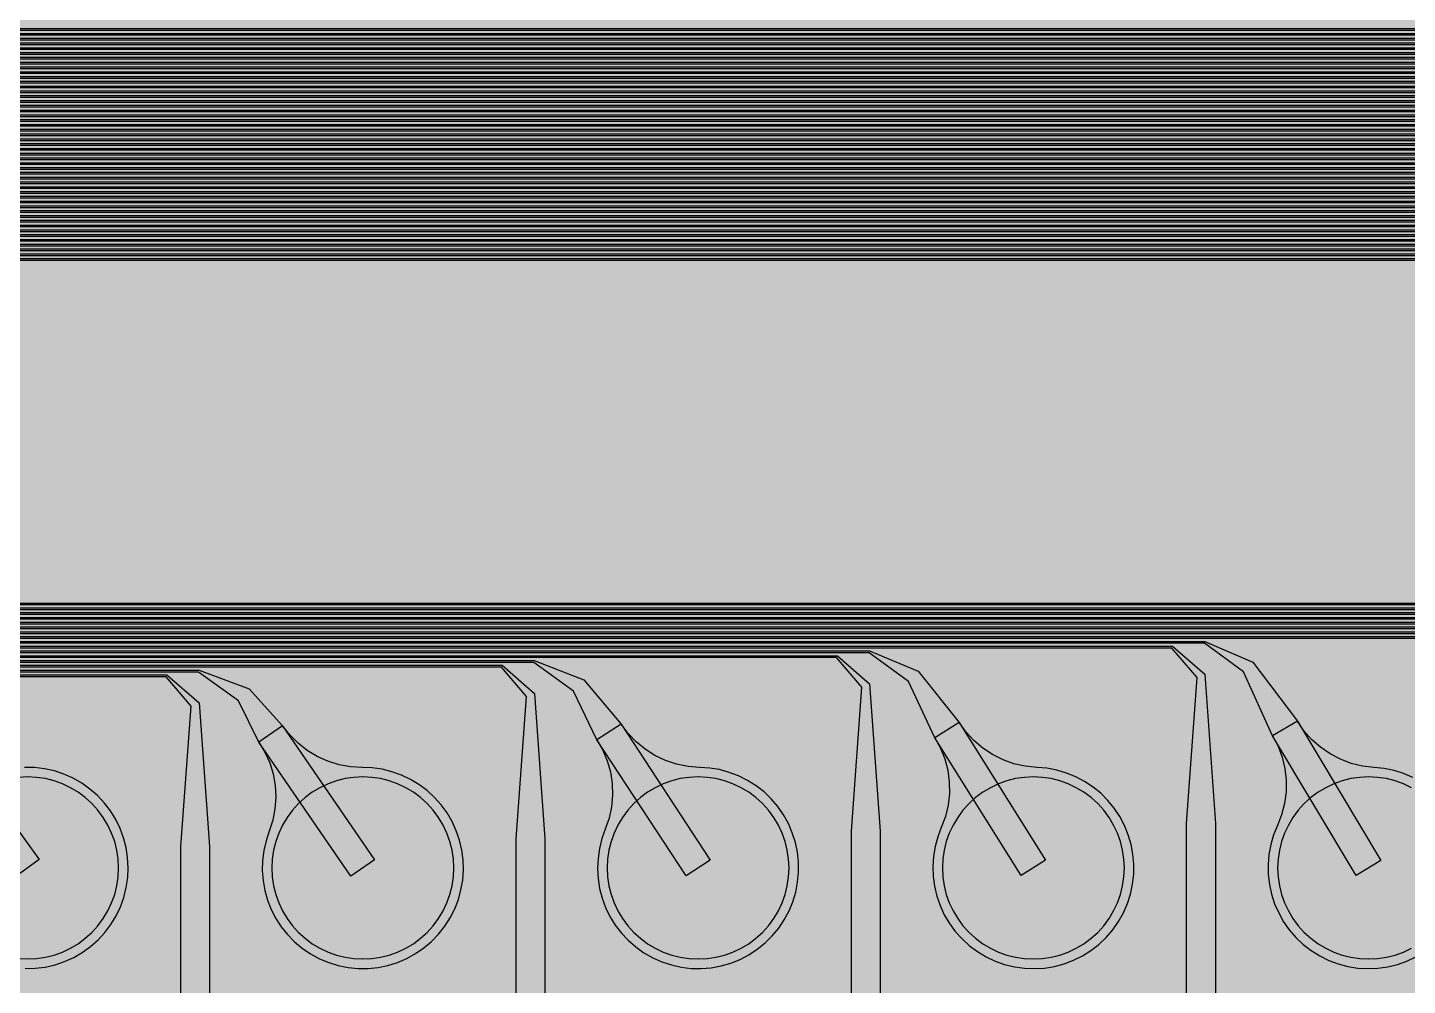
# Model space of a CAD drawing. Header units: metres. Extents: x -7220 to 10980, y -29667 to 1833.
# Drawn here: x -2607 to -1167, y -20165 to -19165 of the extents above; entities that cross this region are included whole.
import ezdxf

# ---------------------------------------------------------------- set-up
doc = ezdxf.new("R2010")
doc.units = ezdxf.units.M
for name, color, linetype in [('Metal1', 4, 'CONTINUOUS'), ('Polyimide', 7, 'CONTINUOUS'), ('Polyimide_Negative', 5, 'CONTINUOUS')]:
    doc.layers.add(name, color=color, linetype=linetype)

msp = doc.modelspace()

# ---------------------------------------------------------------- hatches: boundary and pattern name
at = {"layer": 'Polyimide'}
msp.add_hatch(color=7, dxfattribs=at).paths.add_polyline_path([(4099.4, -13861.6), (4142.6, -14152.8), (4214.2, -14438.4), (4313.4, -14715.5), (4439.2, -14981.7), (4590.6, -15234.2), (4766, -15470.7), (4963.7, -15688.8), (5181.8, -15886.5), (5418.3, -16061.9), (5670.8, -16213.3), (5936.9, -16339.1), (6214.1, -16438.3), (6499.7, -16509.9), (6790.9, -16553.1), (7085, -16567.5), (9980.4, -16567.5), (10058.8, -16571.4), (10136.4, -16582.9), (10212.6, -16601.9), (10286.5, -16628.4), (10357.5, -16662), (10424.8, -16702.3), (10487.9, -16749.1), (10546.1, -16801.8), (10598.8, -16860), (10645.6, -16923), (10685.9, -16990.4), (10719.5, -17061.4), (10745.9, -17135.3), (10765, -17211.4), (10776.5, -17289.1), (10780.4, -17367.5), (10780.4, -21957.3), (10741.6, -22012.9), (10706, -22070.6), (10673.6, -22130.1), (10644.5, -22191.4), (10618.9, -22254.2), (10596.8, -22318.2), (10578.3, -22383.5), (10563.4, -22449.6), (10552.2, -22516.5), (10544.7, -22583.8), (10541, -22651.5), (10541, -22719.3), (10544.7, -22787), (10552.2, -22854.4), (10563.4, -22921.2), (10578.3, -22987.4), (10596.8, -23052.6), (10618.9, -23116.7), (10644.5, -23179.5), (10673.6, -23240.7), (10706, -23300.3), (10741.6, -23357.9), (10780.4, -23413.5), (10780.4, -28667.5), (10776.5, -28745.9), (10765, -28823.6), (10745.9, -28899.7), (10719.5, -28973.6), (10685.9, -29044.6), (10645.6, -29112), (10598.8, -29175), (10546.1, -29233.2), (10487.9, -29285.9), (10424.8, -29332.7), (10357.5, -29373), (10286.5, -29406.6), (10212.6, -29433.1), (10136.4, -29452.1), (10058.8, -29463.6), (9980.4, -29467.5), (-6219.6, -29467.5), (-6298, -29463.6), (-6375.7, -29452.1), (-6451.9, -29433.1), (-6525.8, -29406.6), (-6596.7, -29373), (-6664.1, -29332.7), (-6727.1, -29285.9), (-6785.3, -29233.2), (-6838, -29175), (-6884.8, -29112), (-6925.2, -29044.6), (-6958.7, -28973.6), (-6985.2, -28899.7), (-7004.3, -28823.6), (-7015.8, -28745.9), (-7019.6, -28667.5), (-7019.6, -23426.3), (-6979.4, -23370.1), (-6942.3, -23311.6), (-6908.7, -23251.2), (-6878.5, -23189), (-6851.8, -23125.1), (-6828.8, -23059.9), (-6809.5, -22993.4), (-6794, -22926), (-6782.4, -22857.8), (-6774.6, -22789.1), (-6770.7, -22720), (-6770.7, -22650.8), (-6774.6, -22581.8), (-6782.4, -22513), (-6794, -22444.8), (-6809.5, -22377.4), (-6828.8, -22311), (-6851.8, -22245.7), (-6878.5, -22181.9), (-6908.7, -22119.7), (-6942.3, -22059.2), (-6979.4, -22000.8), (-7019.6, -21944.5), (-7019.6, -17367.5), (-7015.8, -17289.1), (-7004.3, -17211.4), (-6985.2, -17135.3), (-6958.7, -17061.4), (-6925.2, -16990.4), (-6884.8, -16923), (-6838, -16860), (-6785.3, -16801.8), (-6727.1, -16749.1), (-6664.1, -16702.3), (-6596.7, -16662), (-6525.8, -16628.4), (-6451.9, -16601.9), (-6375.7, -16582.9), (-6298, -16571.4), (-6219.6, -16567.5), (-3314, -16567.5), (-3019.9, -16553.1), (-2728.7, -16509.9), (-2443.1, -16438.3), (-2165.9, -16339.1), (-1899.8, -16213.3), (-1647.3, -16061.9), (-1410.8, -15886.5), (-1192.7, -15688.8), (-995, -15470.7), (-819.6, -15234.2), (-668.2, -14981.7), (-542.4, -14715.5), (-443.2, -14438.4), (-371.6, -14152.8), (-328.4, -13861.6), (-314, -13567.5), (-314, -13373.5), (-317.5, -13328.1), (-327.7, -13283.8), (-344.6, -13241.5), (-367.6, -13202.3), (-396.4, -13167), (-430.1, -13136.5), (-468, -13111.4), (-509.3, -13092.3), (-509.3, -13092.3), (-578.2, -13061.3), (-642.2, -13021.2), (-700.3, -12973), (-751.3, -12917.3), (-794.4, -12855.3), (-828.7, -12788.1), (-853.7, -12716.8), (-868.9, -12642.8), (-874, -12567.5), (-868.9, -12492.2), (-853.7, -12418.2), (-828.7, -12346.9), (-794.4, -12279.7), (-751.3, -12217.7), (-700.3, -12162), (-642.2, -12113.8), (-578.2, -12073.7), (-509.3, -12042.7), (-509.3, -12042.7), (-468, -12023.6), (-430.1, -11998.5), (-396.4, -11968), (-367.6, -11932.7), (-344.6, -11893.5), (-327.7, -11851.2), (-317.5, -11806.9), (-314, -11761.5), (-314, -11074.3), (-317.5, -11028.9), (-327.7, -10984.6), (-344.6, -10942.4), (-367.6, -10903.1), (-396.4, -10867.8), (-430.1, -10837.3), (-468, -10812.2), (-509.3, -10793.2), (-509.3, -10793.2), (-578.2, -10762.1), (-642.2, -10722.1), (-700.3, -10673.8), (-751.3, -10618.1), (-794.4, -10556.1), (-828.7, -10488.9), (-853.7, -10417.6), (-868.9, -10343.7), (-874, -10268.3), (-868.9, -10193), (-853.7, -10119), (-828.7, -10047.8), (-794.4, -9980.5), (-751.3, -9918.5), (-700.3, -9862.9), (-642.2, -9814.6), (-578.2, -9774.6), (-509.3, -9743.5), (-509.3, -9743.5), (-468, -9724.5), (-430.1, -9699.4), (-396.4, -9668.8), (-367.6, -9633.5), (-344.6, -9594.3), (-327.7, -9552), (-317.5, -9507.7), (-314, -9462.4), (-314, -8775.1), (-317.5, -8729.8), (-327.7, -8685.5), (-344.6, -8643.2), (-367.6, -8604), (-396.4, -8568.7), (-430.1, -8538.1), (-468, -8513), (-509.3, -8494), (-509.3, -8494), (-578.2, -8462.9), (-642.2, -8422.9), (-700.3, -8374.6), (-751.3, -8319), (-794.4, -8257), (-828.7, -8189.7), (-853.7, -8118.5), (-868.9, -8044.5), (-874, -7969.2), (-868.9, -7893.8), (-853.7, -7819.9), (-828.7, -7748.6), (-794.4, -7681.4), (-751.3, -7619.4), (-700.3, -7563.7), (-642.2, -7515.4), (-578.2, -7475.4), (-509.3, -7444.3), (-509.3, -7444.3), (-468, -7425.3), (-430.1, -7400.2), (-396.4, -7369.7), (-367.6, -7334.4), (-344.6, -7295.1), (-327.7, -7252.9), (-317.5, -7208.6), (-314, -7163.2), (-314, -6476), (-317.5, -6430.6), (-327.7, -6386.3), (-344.6, -6344), (-367.6, -6304.8), (-396.4, -6269.5), (-430.1, -6239), (-468, -6213.9), (-509.3, -6194.8), (-509.3, -6194.8), (-578.2, -6163.8), (-642.2, -6123.7), (-700.3, -6075.5), (-751.3, -6019.8), (-794.4, -5957.8), (-828.7, -5890.6), (-853.7, -5819.3), (-868.9, -5745.3), (-874, -5670), (-868.9, -5594.7), (-853.7, -5520.7), (-828.7, -5449.4), (-794.4, -5382.2), (-751.3, -5320.2), (-700.3, -5264.5), (-642.2, -5216.3), (-578.2, -5176.2), (-509.3, -5145.2), (-509.3, -5145.2), (-468, -5126.1), (-430.1, -5101), (-396.4, -5070.5), (-367.6, -5035.2), (-344.6, -4996), (-327.7, -4953.7), (-317.5, -4909.4), (-314, -4864), (-314, 380), (-314, 1532.5), (-269, 1532.5), (-268.8, 1525.6), (-268.1, 1518.8), (-267, 1512), (-265.4, 1505.3), (-263.4, 1498.7), (-261, 1492.3), (-258.2, 1486.1), (-254.9, 1480), (-251.3, 1474.2), (-247.3, 1468.6), (-242.9, 1463.3), (-238.2, 1458.3), (-233.2, 1453.6), (-227.9, 1449.2), (-222.3, 1445.2), (-216.5, 1441.6), (-210.4, 1438.3), (-204.2, 1435.5), (-197.8, 1433.1), (-191.2, 1431.1), (-184.5, 1429.5), (-177.7, 1428.4), (-170.9, 1427.7), (-164, 1427.5), (-157.1, 1427.7), (-150.3, 1428.4), (-143.5, 1429.5), (-136.8, 1431.1), (-130.2, 1433.1), (-123.8, 1435.5), (-117.6, 1438.3), (-111.5, 1441.6), (-105.7, 1445.2), (-100.1, 1449.2), (-94.8, 1453.6), (-89.8, 1458.3), (-85.1, 1463.3), (-80.7, 1468.6), (-76.7, 1474.2), (-73.1, 1480), (-69.8, 1486.1), (-67, 1492.3), (-64.6, 1498.7), (-62.6, 1505.3), (-61, 1512), (-59.9, 1518.8), (-59.2, 1525.6), (-59, 1532.5), (1786, 1532.5), (3835, 1532.5), (3835.2, 1539), (3835.9, 1545.6), (3836.9, 1552), (3838.4, 1558.4), (3840.3, 1564.6), (3842.6, 1570.8), (3845.3, 1576.7), (3848.4, 1582.5), (3851.9, 1588.1), (3855.7, 1593.4), (3859.8, 1598.4), (3864.3, 1603.2), (3869.1, 1607.7), (3874.1, 1611.8), (3879.4, 1615.6), (3885, 1619.1), (3890.8, 1622.2), (3896.7, 1624.9), (3902.9, 1627.2), (3909.1, 1629.1), (3915.5, 1630.6), (3921.9, 1631.6), (3928.5, 1632.3), (3935, 1632.5), (3941.5, 1632.3), (3948.1, 1631.6), (3954.5, 1630.6), (3960.9, 1629.1), (3967.1, 1627.2), (3973.3, 1624.9), (3979.2, 1622.2), (3985, 1619.1), (3990.6, 1615.6), (3995.9, 1611.8), (4000.9, 1607.7), (4005.7, 1603.2), (4010.2, 1598.4), (4014.3, 1593.4), (4018.1, 1588.1), (4021.6, 1582.5), (4024.7, 1576.7), (4027.4, 1570.8), (4029.7, 1564.6), (4031.6, 1558.4), (4033.1, 1552), (4034.1, 1545.6), (4034.8, 1539), (4035, 1532.5), (4085, 1532.5), (4085, 380), (4085, 330), (4085, -4864), (4088.5, -4909.4), (4098.7, -4953.7), (4115.6, -4996), (4138.6, -5035.2), (4167.4, -5070.5), (4201.1, -5101), (4239, -5126.1), (4280.3, -5145.2), (4280.3, -5145.2), (4349.2, -5176.2), (4413.2, -5216.3), (4471.3, -5264.5), (4522.3, -5320.2), (4565.4, -5382.2), (4599.7, -5449.4), (4624.7, -5520.7), (4639.9, -5594.7), (4645, -5670), (4639.9, -5745.3), (4624.7, -5819.3), (4599.7, -5890.6), (4565.4, -5957.8), (4522.3, -6019.8), (4471.3, -6075.5), (4413.2, -6123.7), (4349.2, -6163.8), (4280.3, -6194.8), (4239, -6213.9), (4201.1, -6239), (4167.4, -6269.5), (4138.6, -6304.8), (4115.6, -6344), (4098.7, -6386.3), (4088.5, -6430.6), (4085, -6476), (4085, -13567.5), (4099.4, -13861.6)])

# ---------------------------------------------------------------- linework, layer by layer
at = {"layer": 'Metal1'}
for points in [[(918.9, -18191.7), (918.9, -19377.9), (888.3, -19408.5), (-6017.5, -19408.5), (-6048.1, -19377.9), (-6048.1, -16796.6)], [(-6046.1, -16797.4), (-6046.1, -19377.1), (-6016.7, -19406.5), (887.5, -19406.5), (916.9, -19377.1), (916.9, -18191.7)], [(913.9, -18191.7), (913.9, -19372.9), (883.3, -19403.5), (-6012.5, -19403.5), (-6043.1, -19372.9), (-6043.1, -16801.6)], [(-6041.1, -16802.4), (-6041.1, -19372.1), (-6011.7, -19401.5), (882.5, -19401.5), (911.9, -19372.1), (911.9, -18191.7)], [(908.9, -18191.7), (908.9, -19367.9), (878.3, -19398.5), (-6007.5, -19398.5), (-6038.1, -19367.9), (-6038.1, -16806.6)], [(-6036.1, -16807.4), (-6036.1, -19367.1), (-6006.7, -19396.5), (877.5, -19396.5), (906.9, -19367.1), (906.9, -18191.7)], [(903.9, -18191.7), (903.9, -19362.9), (873.3, -19393.5), (-6002.5, -19393.5), (-6033.1, -19362.9), (-6033.1, -16811.6)], [(-6031.1, -16812.4), (-6031.1, -19362.1), (-6001.7, -19391.5), (872.5, -19391.5), (901.9, -19362.1), (901.9, -18191.7)], [(898.9, -18191.7), (898.9, -19357.9), (868.3, -19388.5), (-5997.5, -19388.5), (-6028.1, -19357.9), (-6028.1, -16816.6)], [(-6026.1, -16817.4), (-6026.1, -19357.1), (-5996.7, -19386.5), (867.5, -19386.5), (896.9, -19357.1), (896.9, -18191.7)], [(893.9, -18191.7), (893.9, -19352.9), (863.3, -19383.5), (-5992.5, -19383.5), (-6023.1, -19352.9), (-6023.1, -16821.6)], [(-6021.1, -16822.4), (-6021.1, -19352.1), (-5991.7, -19381.5), (862.5, -19381.5), (891.9, -19352.1), (891.9, -18191.7)], [(888.9, -18191.7), (888.9, -19347.9), (858.3, -19378.5), (-5987.5, -19378.5), (-6018.1, -19347.9), (-6018.1, -16826.6)], [(-6016.1, -16827.4), (-6016.1, -19347.1), (-5986.7, -19376.5), (857.5, -19376.5), (886.9, -19347.1), (886.9, -18191.7)], [(883.9, -18191.7), (883.9, -19342.9), (853.3, -19373.5), (-5982.5, -19373.5), (-6013.1, -19342.9), (-6013.1, -16831.6)], [(-6011.1, -16832.4), (-6011.1, -19342.1), (-5981.7, -19371.5), (852.5, -19371.5), (881.9, -19342.1), (881.9, -18191.7)], [(878.9, -18191.7), (878.9, -19337.9), (848.3, -19368.5), (-5977.5, -19368.5), (-6008.1, -19337.9), (-6008.1, -16836.6)], [(-6006.1, -16837.4), (-6006.1, -19337.1), (-5976.7, -19366.5), (847.5, -19366.5), (876.9, -19337.1), (876.9, -18191.7)], [(873.9, -18191.7), (873.9, -19332.9), (843.3, -19363.5), (-5972.5, -19363.5), (-6003.1, -19332.9), (-6003.1, -16841.6)], [(-6001.1, -16842.4), (-6001.1, -19332.1), (-5971.7, -19361.5), (842.5, -19361.5), (871.9, -19332.1), (871.9, -18191.7)], [(868.9, -18191.7), (868.9, -19327.9), (838.3, -19358.5), (-5967.5, -19358.5), (-5998.1, -19327.9), (-5998.1, -16846.6)], [(-5996.1, -16847.4), (-5996.1, -19327.1), (-5966.7, -19356.5), (837.5, -19356.5), (866.9, -19327.1), (866.9, -18191.7)], [(863.9, -18191.7), (863.9, -19322.9), (833.3, -19353.5), (-5962.5, -19353.5), (-5993.1, -19322.9), (-5993.1, -16851.6)], [(-5991.1, -16852.4), (-5991.1, -19322.1), (-5961.7, -19351.5), (832.5, -19351.5), (861.9, -19322.1), (861.9, -18191.7)], [(858.9, -18191.7), (858.9, -19317.9), (828.3, -19348.5), (-5957.5, -19348.5), (-5988.1, -19317.9), (-5988.1, -16856.6)], [(-5986.1, -16857.4), (-5986.1, -19317.1), (-5956.7, -19346.5), (827.5, -19346.5), (856.9, -19317.1), (856.9, -18191.7)], [(853.9, -18191.7), (853.9, -19312.9), (823.3, -19343.5), (-5952.5, -19343.5), (-5983.1, -19312.9), (-5983.1, -16861.6)], [(-5981.1, -16862.4), (-5981.1, -19312.1), (-5951.7, -19341.5), (822.5, -19341.5), (851.9, -19312.1), (851.9, -18191.7)], [(848.9, -18191.7), (848.9, -19307.9), (818.3, -19338.5), (-5947.5, -19338.5), (-5978.1, -19307.9), (-5978.1, -16866.6)], [(-5976.1, -16867.4), (-5976.1, -19307.1), (-5946.7, -19336.5), (817.5, -19336.5), (846.9, -19307.1), (846.9, -18191.7)], [(843.9, -18191.7), (843.9, -19302.9), (813.3, -19333.5), (-5942.5, -19333.5), (-5973.1, -19302.9), (-5973.1, -16871.6)], [(-5971.1, -16872.4), (-5971.1, -19302.1), (-5941.7, -19331.5), (812.5, -19331.5), (841.9, -19302.1), (841.9, -18191.7)], [(838.9, -18191.7), (838.9, -19297.9), (808.3, -19328.5), (-5937.5, -19328.5), (-5968.1, -19297.9), (-5968.1, -16876.6)], [(-5966.1, -16877.4), (-5966.1, -19297.1), (-5936.7, -19326.5), (807.5, -19326.5), (836.9, -19297.1), (836.9, -18191.7)], [(833.9, -18191.7), (833.9, -19292.9), (803.3, -19323.5), (-5932.5, -19323.5), (-5963.1, -19292.9), (-5963.1, -16881.6)], [(-5961.1, -16882.4), (-5961.1, -19292.1), (-5931.7, -19321.5), (802.5, -19321.5), (831.9, -19292.1), (831.9, -18191.7)], [(828.9, -18191.7), (828.9, -19287.9), (798.3, -19318.5), (-5927.5, -19318.5), (-5958.1, -19287.9), (-5958.1, -16886.6)], [(-5956.1, -16887.4), (-5956.1, -19287.1), (-5926.7, -19316.5), (797.5, -19316.5), (826.9, -19287.1), (826.9, -18191.7)], [(823.9, -18191.7), (823.9, -19282.9), (793.3, -19313.5), (-5922.5, -19313.5), (-5953.1, -19282.9), (-5953.1, -16891.6)], [(-5951.1, -16892.4), (-5951.1, -19282.1), (-5921.7, -19311.5), (792.5, -19311.5), (821.9, -19282.1), (821.9, -18191.7)], [(818.9, -18191.7), (818.9, -19277.9), (788.3, -19308.5), (-5917.5, -19308.5), (-5948.1, -19277.9), (-5948.1, -16896.6)], [(-5946.1, -16897.4), (-5946.1, -19277.1), (-5916.7, -19306.5), (787.5, -19306.5), (816.9, -19277.1), (816.9, -18191.7)], [(813.9, -18191.7), (813.9, -19272.9), (783.3, -19303.5), (-5912.5, -19303.5), (-5943.1, -19272.9), (-5943.1, -16901.6)], [(-5941.1, -16902.4), (-5941.1, -19272.1), (-5911.7, -19301.5), (782.5, -19301.5), (811.9, -19272.1), (811.9, -18191.7)], [(808.9, -18191.7), (808.9, -19267.9), (778.3, -19298.5), (-5907.5, -19298.5), (-5938.1, -19267.9), (-5938.1, -16906.6)], [(-5936.1, -16907.4), (-5936.1, -19267.1), (-5906.7, -19296.5), (777.5, -19296.5), (806.9, -19267.1), (806.9, -18191.7)], [(803.9, -18191.7), (803.9, -19262.9), (773.3, -19293.5), (-5902.5, -19293.5), (-5933.1, -19262.9), (-5933.1, -16911.6)], [(-5931.1, -16912.4), (-5931.1, -19262.1), (-5901.7, -19291.5), (772.5, -19291.5), (801.9, -19262.1), (801.9, -18191.7)], [(798.9, -18191.7), (798.9, -19257.9), (768.3, -19288.5), (-5897.5, -19288.5), (-5928.1, -19257.9), (-5928.1, -16916.6)], [(-5926.1, -16917.4), (-5926.1, -19257.1), (-5896.7, -19286.5), (767.5, -19286.5), (796.9, -19257.1), (796.9, -18191.7)], [(793.9, -18191.7), (793.9, -19252.9), (763.3, -19283.5), (-5892.5, -19283.5), (-5923.1, -19252.9), (-5923.1, -16921.6)], [(-5921.1, -16922.4), (-5921.1, -19252.1), (-5891.7, -19281.5), (762.5, -19281.5), (791.9, -19252.1), (791.9, -18191.7)], [(788.9, -18191.7), (788.9, -19247.9), (758.3, -19278.5), (-5887.5, -19278.5), (-5918.1, -19247.9), (-5918.1, -16926.6)], [(-5916.1, -16927.4), (-5916.1, -19247.1), (-5886.7, -19276.5), (757.5, -19276.5), (786.9, -19247.1), (786.9, -18191.7)], [(783.9, -18191.7), (783.9, -19242.9), (753.3, -19273.5), (-5882.5, -19273.5), (-5913.1, -19242.9), (-5913.1, -16931.6)], [(-5911.1, -16932.4), (-5911.1, -19242.1), (-5881.7, -19271.5), (752.5, -19271.5), (781.9, -19242.1), (781.9, -18191.7)], [(778.9, -18191.7), (778.9, -19237.9), (748.3, -19268.5), (-5877.5, -19268.5), (-5908.1, -19237.9), (-5908.1, -16936.6)], [(-5906.1, -16937.4), (-5906.1, -19237.1), (-5876.7, -19266.5), (747.5, -19266.5), (776.9, -19237.1), (776.9, -18191.7)], [(773.9, -18191.7), (773.9, -19232.9), (743.3, -19263.5), (-5872.5, -19263.5), (-5903.1, -19232.9), (-5903.1, -16941.6)], [(-5901.1, -16942.4), (-5901.1, -19232.1), (-5871.7, -19261.5), (742.5, -19261.5), (771.9, -19232.1), (771.9, -18191.7)], [(768.9, -18191.7), (768.9, -19227.9), (738.3, -19258.5), (-5867.5, -19258.5), (-5898.1, -19227.9), (-5898.1, -16946.6)], [(-5896.1, -16947.4), (-5896.1, -19227.1), (-5866.7, -19256.5), (737.5, -19256.5), (766.9, -19227.1), (766.9, -18191.7)], [(763.9, -18191.7), (763.9, -19222.9), (733.3, -19253.5), (-5862.5, -19253.5), (-5893.1, -19222.9), (-5893.1, -16951.6)], [(-5891.1, -16952.4), (-5891.1, -19222.1), (-5861.7, -19251.5), (732.5, -19251.5), (761.9, -19222.1), (761.9, -18191.7)], [(758.9, -18191.7), (758.9, -19217.9), (728.3, -19248.5), (-5857.5, -19248.5), (-5888.1, -19217.9), (-5888.1, -17921.6)], [(-5886.1, -17922.4), (-5886.1, -19217.1), (-5856.7, -19246.5), (727.5, -19246.5), (756.9, -19217.1), (756.9, -18191.7)], [(753.9, -18191.7), (753.9, -19212.9), (723.3, -19243.5), (-5852.5, -19243.5), (-5883.1, -19212.9), (-5883.1, -17926.6)], [(-5881.1, -17927.4), (-5881.1, -19212.1), (-5851.7, -19241.5), (722.5, -19241.5), (751.9, -19212.1), (751.9, -18191.7)], [(748.9, -18191.7), (748.9, -19207.9), (718.3, -19238.5), (-5847.5, -19238.5), (-5878.1, -19207.9), (-5878.1, -17931.6)], [(-5876.1, -17932.4), (-5876.1, -19207.1), (-5846.7, -19236.5), (717.5, -19236.5), (746.9, -19207.1), (746.9, -18191.7)], [(743.9, -18191.7), (743.9, -19202.9), (713.3, -19233.5), (-5842.5, -19233.5), (-5873.1, -19202.9), (-5873.1, -17936.6)], [(-5871.1, -17937.4), (-5871.1, -19202.1), (-5841.7, -19231.5), (712.5, -19231.5), (741.9, -19202.1), (741.9, -18191.7)], [(738.9, -18191.7), (738.9, -19197.9), (708.3, -19228.5), (-5837.5, -19228.5), (-5868.1, -19197.9), (-5868.1, -17941.6)], [(-5866.1, -17942.4), (-5866.1, -19197.1), (-5836.7, -19226.5), (707.5, -19226.5), (736.9, -19197.1), (736.9, -18191.7)], [(733.9, -18191.7), (733.9, -19192.9), (703.3, -19223.5), (-5832.5, -19223.5), (-5863.1, -19192.9), (-5863.1, -17946.6)], [(-5861.1, -17947.4), (-5861.1, -19192.1), (-5831.7, -19221.5), (702.5, -19221.5), (731.9, -19192.1), (731.9, -18191.7)], [(728.9, -18191.7), (728.9, -19187.9), (698.3, -19218.5), (-5827.5, -19218.5), (-5858.1, -19187.9), (-5858.1, -17951.6)], [(-5856.1, -17952.4), (-5856.1, -19187.1), (-5826.7, -19216.5), (697.5, -19216.5), (726.9, -19187.1), (726.9, -18191.7)], [(723.9, -18191.7), (723.9, -19182.9), (693.3, -19213.5), (-5822.5, -19213.5), (-5853.1, -19182.9), (-5853.1, -17956.6)], [(-5851.1, -17957.4), (-5851.1, -19182.1), (-5821.7, -19211.5), (692.5, -19211.5), (721.9, -19182.1), (721.9, -18191.7)], [(718.9, -18191.7), (718.9, -19177.9), (688.3, -19208.5), (-5817.5, -19208.5), (-5848.1, -19177.9), (-5848.1, -17961.6)], [(-5846.1, -17962.4), (-5846.1, -19177.1), (-5816.7, -19206.5), (687.5, -19206.5), (716.9, -19177.1), (716.9, -18191.7)], [(713.9, -18191.7), (713.9, -19172.9), (683.3, -19203.5), (-5812.5, -19203.5), (-5843.1, -19172.9), (-5843.1, -17966.6)], [(-5841.1, -17967.4), (-5841.1, -19172.1), (-5811.7, -19201.5), (682.5, -19201.5), (711.9, -19172.1), (711.9, -18191.7)], [(708.9, -18191.7), (708.9, -19167.9), (678.3, -19198.5), (-5807.5, -19198.5), (-5838.1, -19167.9), (-5838.1, -17971.6)], [(-5836.1, -17972.4), (-5836.1, -19167.1), (-5806.7, -19196.5), (677.5, -19196.5), (706.9, -19167.1), (706.9, -18191.7)], [(1238.9, -18191.7), (1238.9, -22377.9), (1208.3, -22408.5), (-6017.5, -22408.5), (-6048.1, -22377.9), (-6048.1, -19796.6), (-6017.5, -19766), (21.9, -19766), (69.5, -19789.8), (128.8, -19884.6), (206.2, -20035.7), (179.5, -20049.3), (102.1, -19898.3), (61.2, -19797.5), (21.4, -19768), (-6016.7, -19768), (-6046.1, -19797.4), (-6046.1, -22377.1), (-6016.7, -22406.5), (1207.5, -22406.5), (1236.9, -22377.1), (1236.9, -18191.7)], [(1233.9, -18191.7), (1233.9, -22372.9), (1203.3, -22403.5), (-6012.5, -22403.5), (-6043.1, -22372.9), (-6043.1, -19801.6), (-6012.5, -19771), (-11.7, -19771), (21.8, -19800.4), (32.9, -19964.2), (32.9, -20782.5), (2.9, -20782.5), (2.9, -19964.2), (14, -19803.6), (-12.5, -19773), (-6011.7, -19773), (-6041.1, -19802.4), (-6041.1, -22372.1), (-6011.7, -22401.5), (1202.5, -22401.5), (1231.9, -22372.1), (1231.9, -18191.7)], [(1228.9, -18191.7), (1228.9, -22367.9), (1198.3, -22398.5), (-6007.5, -22398.5), (-6038.1, -22367.9), (-6038.1, -19806.6), (-6007.5, -19776), (-328.1, -19776), (-279.9, -19799.4), (-223.6, -19885.6), (-143.9, -20035.5), (-170.4, -20049.5), (-250.1, -19899.7), (-288.6, -19807.6), (-328.6, -19778), (-6006.7, -19778), (-6036.1, -19807.4), (-6036.1, -22367.1), (-6006.7, -22396.5), (1197.5, -22396.5), (1226.9, -22367.1), (1226.9, -18191.7)], [(1223.9, -18191.7), (1223.9, -22362.9), (1193.3, -22393.5), (-6002.5, -22393.5), (-6033.1, -22362.9), (-6033.1, -19811.6), (-6002.5, -19781), (-361.7, -19781), (-328.2, -19810.4), (-317.1, -19972.2), (-317.1, -20782.5), (-347.1, -20782.5), (-347.1, -19972.2), (-336.1, -19813.6), (-362.5, -19783), (-6001.7, -19783), (-6031.1, -19812.4), (-6031.1, -22362.1), (-6001.7, -22391.5), (1192.5, -22391.5), (1221.9, -22362.1), (1221.9, -18191.7)], [(1218.9, -18191.7), (1218.9, -22357.9), (1188.3, -22388.5), (-5997.5, -22388.5), (-6028.1, -22357.9), (-6028.1, -19816.6), (-5997.5, -19786), (-678.1, -19786), (-629.3, -19808.9), (-576.1, -19886.7), (-494, -20035.2), (-520.3, -20049.8), (-602.3, -19901.2), (-638.3, -19817.6), (-678.6, -19788), (-5996.7, -19788), (-6026.1, -19817.4), (-6026.1, -22357.1), (-5996.7, -22386.5), (1187.5, -22386.5), (1216.9, -22357.1), (1216.9, -18191.7)], [(1213.9, -18191.7), (1213.9, -22352.9), (1183.3, -22383.5), (-5992.5, -22383.5), (-6023.1, -22352.9), (-6023.1, -19821.6), (-5992.5, -19791), (-711.7, -19791), (-678.2, -19820.4), (-667.1, -19980.2), (-667.1, -20782.5), (-697.1, -20782.5), (-697.1, -19980.2), (-686.1, -19823.6), (-712.5, -19793), (-5991.7, -19793), (-6021.1, -19822.4), (-6021.1, -22352.1), (-5991.7, -22381.5), (1182.5, -22381.5), (1211.9, -22352.1), (1211.9, -18191.7)], [(1208.9, -18191.7), (1208.9, -22347.9), (1178.3, -22378.5), (-5987.5, -22378.5), (-6018.1, -22347.9), (-6018.1, -19826.6), (-5987.5, -19796), (-1028.1, -19796), (-978.7, -19818.3), (-928.7, -19887.9), (-844.1, -20035), (-870.1, -20050), (-954.7, -19902.9), (-988, -19827.7), (-1028.6, -19798), (-5986.7, -19798), (-6016.1, -19827.4), (-6016.1, -22347.1), (-5986.7, -22376.5), (1177.5, -22376.5), (1206.9, -22347.1), (1206.9, -18191.7)], [(1203.9, -18191.7), (1203.9, -22342.9), (1173.3, -22373.5), (-5982.5, -22373.5), (-6013.1, -22342.9), (-6013.1, -19831.6), (-5982.5, -19801), (-1061.7, -19801), (-1028.1, -19830.3), (-1017.1, -19988.2), (-1017.1, -20782.5), (-1047.1, -20782.5), (-1047.1, -19988.2), (-1036.1, -19833.7), (-1062.5, -19803), (-5981.7, -19803), (-6011.1, -19832.4), (-6011.1, -22342.1), (-5981.7, -22371.5), (1172.5, -22371.5), (1201.9, -22342.1), (1201.9, -18191.7)], [(1198.9, -18191.7), (1198.9, -22337.9), (1168.3, -22368.5), (-5977.5, -22368.5), (-6008.1, -22337.9), (-6008.1, -19836.6), (-5977.5, -19806), (-1378.1, -19806), (-1328, -19827.7), (-1281.5, -19889.2), (-1194.3, -20034.8), (-1220, -20050.2), (-1307.3, -19904.7), (-1337.8, -19837.7), (-1378.6, -19808), (-5976.7, -19808), (-6006.1, -19837.4), (-6006.1, -22337.1), (-5976.7, -22366.5), (1167.5, -22366.5), (1196.9, -22337.1), (1196.9, -18191.7)], [(1193.9, -18191.7), (1193.9, -22332.9), (1163.3, -22363.5), (-5972.5, -22363.5), (-6003.1, -22332.9), (-6003.1, -19841.6), (-5972.5, -19811), (-1411.7, -19811), (-1378.1, -19840.3), (-1367.1, -19996.2), (-1367.1, -20782.5), (-1397.1, -20782.5), (-1397.1, -19996.2), (-1386.1, -19843.7), (-1412.5, -19813), (-5971.7, -19813), (-6001.1, -19842.4), (-6001.1, -22332.1), (-5971.7, -22361.5), (1162.5, -22361.5), (1191.9, -22332.1), (1191.9, -18191.7)], [(1188.9, -18191.7), (1188.9, -22327.9), (1158.3, -22358.5), (-5967.5, -22358.5), (-5998.1, -22327.9), (-5998.1, -19846.6), (-5967.5, -19816), (-1728.1, -19816), (-1677.3, -19837), (-1634.5, -19890.7), (-1544.4, -20034.5), (-1569.8, -20050.5), (-1659.9, -19906.6), (-1687.5, -19847.8), (-1728.6, -19818), (-5966.7, -19818), (-5996.1, -19847.4), (-5996.1, -22327.1), (-5966.7, -22356.5), (1157.5, -22356.5), (1186.9, -22327.1), (1186.9, -18191.7)], [(1183.9, -18191.7), (1183.9, -22322.9), (1153.3, -22353.5), (-5962.5, -22353.5), (-5993.1, -22322.9), (-5993.1, -19851.6), (-5962.5, -19821), (-1761.7, -19821), (-1728.1, -19850.3), (-1717.1, -20004.2), (-1717.1, -20782.5), (-1747.1, -20782.5), (-1747.1, -20004.2), (-1736.2, -19853.7), (-1762.5, -19823), (-5961.7, -19823), (-5991.1, -19852.4), (-5991.1, -22322.1), (-5961.7, -22351.5), (1152.5, -22351.5), (1181.9, -22322.1), (1181.9, -18191.7)], [(1178.9, -18191.7), (1178.9, -22317.9), (1148.3, -22348.5), (-5957.5, -22348.5), (-5988.1, -22317.9), (-5988.1, -19856.6), (-5957.5, -19826), (-2078.1, -19826), (-2026.5, -19846.3), (-1987.6, -19892.3), (-1894.6, -20034.3), (-1919.7, -20050.7), (-2012.7, -19908.8), (-2037.3, -19857.9), (-2078.6, -19828), (-5956.7, -19828), (-5986.1, -19857.4), (-5986.1, -22317.1), (-5956.7, -22346.5), (1147.5, -22346.5), (1176.9, -22317.1), (1176.9, -18191.7)], [(1173.9, -18191.7), (1173.9, -22312.9), (1143.3, -22343.5), (-5952.5, -22343.5), (-5983.1, -22312.9), (-5983.1, -19861.6), (-5952.5, -19831), (-2111.7, -19831), (-2078, -19860.3), (-2067.1, -20012.2), (-2067.1, -20782.5), (-2097.1, -20782.5), (-2097.1, -20012.2), (-2086.2, -19863.7), (-2112.5, -19833), (-5951.7, -19833), (-5981.1, -19862.4), (-5981.1, -22312.1), (-5951.7, -22341.5), (1142.5, -22341.5), (1171.9, -22312.1), (1171.9, -18191.7)], [(1168.9, -18191.7), (1168.9, -22307.9), (1138.3, -22338.5), (-5947.5, -22338.5), (-5978.1, -22307.9), (-5978.1, -19866.6), (-5947.5, -19836), (-2428.1, -19836), (-2375.7, -19855.4), (-2340.9, -19894.1), (-2244.8, -20034), (-2269.5, -20051), (-2365.6, -19911.1), (-2387, -19868.1), (-2428.6, -19838), (-5946.7, -19838), (-5976.1, -19867.4), (-5976.1, -22307.1), (-5946.7, -22336.5), (1137.5, -22336.5), (1166.9, -22307.1), (1166.9, -18191.7)], [(1163.9, -18191.7), (1163.9, -22302.9), (1133.3, -22333.5), (-5942.5, -22333.5), (-5973.1, -22302.9), (-5973.1, -19871.6), (-5942.5, -19841), (-2461.7, -19841), (-2428, -19870.3), (-2417.1, -20020.2), (-2417.1, -20782.5), (-2447.1, -20782.5), (-2447.1, -20020.2), (-2436.2, -19873.7), (-2462.5, -19843), (-5941.7, -19843), (-5971.1, -19872.4), (-5971.1, -22302.1), (-5941.7, -22331.5), (1132.5, -22331.5), (1161.9, -22302.1), (1161.9, -18191.7)], [(1158.9, -18191.7), (1158.9, -22297.9), (1128.3, -22328.5), (-5937.5, -22328.5), (-5968.1, -22297.9), (-5968.1, -19876.6), (-5937.5, -19846), (-2778.1, -19846), (-2724.8, -19864.4), (-2694.3, -19896.1), (-2595, -20033.7), (-2619.3, -20051.3), (-2718.7, -19913.7), (-2736.7, -19878.3), (-2778.6, -19848), (-5936.7, -19848), (-5966.1, -19877.4), (-5966.1, -22297.1), (-5936.7, -22326.5), (1127.5, -22326.5), (1156.9, -22297.1), (1156.9, -18191.7)], [(683.9, -19142.9), (653.3, -19173.5), (-5782.5, -19173.5), (-5813.1, -19142.9)], [(-5811.1, -19142.1), (-5781.7, -19171.5), (652.5, -19171.5), (681.9, -19142.1)], [(678.9, -19137.9), (648.3, -19168.5), (-5777.5, -19168.5), (-5808.1, -19137.9)], [(-5806.1, -19137.1), (-5776.7, -19166.5), (647.5, -19166.5), (676.9, -19137.1)], [(698.9, -19157.9), (668.3, -19188.5), (-5797.5, -19188.5), (-5828.1, -19157.9)], [(-5826.1, -19157.1), (-5796.7, -19186.5), (667.5, -19186.5), (696.9, -19157.1)], [(693.9, -19152.9), (663.3, -19183.5), (-5792.5, -19183.5), (-5823.1, -19152.9)], [(-5821.1, -19152.1), (-5791.7, -19181.5), (662.5, -19181.5), (691.9, -19152.1)], [(688.9, -19147.9), (658.3, -19178.5), (-5787.5, -19178.5), (-5818.1, -19147.9)], [(-5816.1, -19147.1), (-5786.7, -19176.5), (657.5, -19176.5), (686.9, -19147.1)], [(703.9, -19162.9), (673.3, -19193.5), (-5802.5, -19193.5), (-5833.1, -19162.9)], [(-5831.1, -19162.1), (-5801.7, -19191.5), (672.5, -19191.5), (701.9, -19162.1)], [(-1161, -19948.2), (-1170.6, -19944), (-1180.6, -19940.9), (-1190.9, -19938.8), (-1201.3, -19937.7), (-1213.4, -19936.2), (-1225.2, -19933.4), (-1236.6, -19929.1), (-1247.4, -19923.4), (-1257.5, -19916.5), (-1266.6, -19908.4), (-1274.6, -19899.3), (-1281.5, -19889.2), (-1307.3, -19904.7), (-1307.3, -19904.7), (-1301.6, -19915.5), (-1297.4, -19926.9), (-1294.5, -19938.7), (-1293.2, -19950.8), (-1293.3, -19963), (-1294.8, -19975.1), (-1297.9, -19986.9), (-1302.3, -19998.2), (-1306.3, -20008), (-1309.2, -20018), (-1311.2, -20028.3), (-1312.1, -20038.8), (-1311.9, -20049.2), (-1310.7, -20059.6), (-1308.5, -20069.9), (-1305.3, -20079.8), (-1301, -20089.4), (-1295.9, -20098.6), (-1289.9, -20107.1), (-1283, -20115.1), (-1275.4, -20122.3), (-1267.1, -20128.7), (-1258.2, -20134.2), (-1248.8, -20138.9), (-1239, -20142.5), (-1228.9, -20145.2), (-1218.5, -20146.9), (-1208.1, -20147.5), (-1197.6, -20147.1), (-1187.2, -20145.6), (-1177, -20143.1), (-1167.2, -20139.6), (-1157.7, -20135.1)], [(-2609.6, -20147.5), (-2599.1, -20147.2), (-2588.7, -20145.9), (-2578.5, -20143.5), (-2568.6, -20140.2), (-2559, -20135.8), (-2550, -20130.6), (-2541.5, -20124.4), (-2533.6, -20117.5), (-2526.5, -20109.8), (-2520.2, -20101.4), (-2514.8, -20092.5), (-2510.3, -20083), (-2506.7, -20073.2), (-2504.1, -20063), (-2502.6, -20052.6), (-2502.1, -20042.2), (-2502.7, -20031.7), (-2504.3, -20021.3), (-2506.9, -20011.2), (-2510.5, -20001.4), (-2515.1, -19991.9), (-2520.6, -19983), (-2527, -19974.7), (-2534.1, -19967), (-2542, -19960.1), (-2550.5, -19954), (-2559.6, -19948.8), (-2569.2, -19944.6), (-2579.2, -19941.3), (-2589.4, -19939), (-2599.8, -19937.8), (-2610.3, -19937.5)]]:
    msp.add_lwpolyline(points, dxfattribs=at)
for points in [[(-2012.7, -19908.8), (-2006.6, -19919.4), (-2001.9, -19930.6), (-1998.6, -19942.3), (-1996.8, -19954.4), (-1996.4, -19966.5), (-1997.5, -19978.7), (-2000, -19990.6), (-2004, -20002.1), (-2007.6, -20011.9), (-2010.1, -20022.1), (-2011.6, -20032.5), (-2012.1, -20042.9), (-2011.6, -20053.4), (-2009.9, -20063.8), (-2007.3, -20073.9), (-2003.7, -20083.7), (-1999.1, -20093.2), (-1993.6, -20102.1), (-1987.2, -20110.4), (-1980.1, -20118), (-1972.2, -20124.9), (-1963.6, -20131), (-1954.5, -20136.2), (-1944.9, -20140.5), (-1935, -20143.7), (-1924.8, -20146), (-1914.4, -20147.3), (-1903.9, -20147.4), (-1893.4, -20146.6), (-1883.1, -20144.7), (-1873.1, -20141.8), (-1863.3, -20137.9), (-1854, -20133.1), (-1845.3, -20127.3), (-1837.1, -20120.8), (-1829.7, -20113.4), (-1823, -20105.3), (-1817.1, -20096.6), (-1812.2, -20087.4), (-1808.2, -20077.7), (-1805.2, -20067.7), (-1803.2, -20057.4), (-1802.2, -20046.9), (-1802.3, -20036.5), (-1803.4, -20026), (-1805.6, -20015.8), (-1808.8, -20005.8), (-1812.9, -19996.2), (-1818, -19987), (-1824, -19978.4), (-1830.8, -19970.4), (-1838.3, -19963.2), (-1846.6, -19956.7), (-1855.4, -19951.1), (-1864.8, -19946.4), (-1874.6, -19942.7), (-1884.7, -19939.9), (-1895, -19938.2), (-1905.5, -19937.5), (-1917.6, -19936.6), (-1929.6, -19934.2), (-1941.2, -19930.3), (-1952.2, -19925.1), (-1962.5, -19918.6), (-1971.9, -19910.9), (-1980.3, -19902.1), (-1987.6, -19892.3), (-2012.7, -19908.8)], [(-1659.9, -19906.6), (-1654.1, -19917.3), (-1649.6, -19928.7), (-1646.5, -19940.4), (-1644.9, -19952.5), (-1644.8, -19964.7), (-1646.1, -19976.8), (-1648.9, -19988.7), (-1653.2, -20000.1), (-1656.9, -20009.9), (-1659.7, -20020), (-1661.4, -20030.3), (-1662.1, -20040.8), (-1661.8, -20051.3), (-1660.4, -20061.6), (-1657.9, -20071.8), (-1654.5, -20081.7), (-1650.1, -20091.3), (-1644.8, -20100.3), (-1638.6, -20108.7), (-1631.6, -20116.5), (-1623.8, -20123.6), (-1615.4, -20129.8), (-1606.4, -20135.2), (-1597, -20139.7), (-1587.1, -20143.1), (-1576.9, -20145.6), (-1566.5, -20147.1), (-1556, -20147.5), (-1545.6, -20146.9), (-1535.2, -20145.2), (-1525.1, -20142.5), (-1515.3, -20138.8), (-1505.9, -20134.2), (-1497, -20128.6), (-1488.7, -20122.2), (-1481.1, -20115), (-1474.3, -20107), (-1468.3, -20098.5), (-1463.1, -20089.3), (-1458.9, -20079.7), (-1455.7, -20069.7), (-1453.5, -20059.5), (-1452.3, -20049.1), (-1452.2, -20038.6), (-1453.1, -20028.2), (-1455.1, -20017.9), (-1458, -20007.8), (-1462, -19998.1), (-1466.9, -19988.9), (-1472.7, -19980.1), (-1479.3, -19972), (-1486.7, -19964.6), (-1494.8, -19958), (-1503.6, -19952.2), (-1512.8, -19947.3), (-1522.5, -19943.4), (-1532.6, -19940.4), (-1542.9, -19938.5), (-1553.3, -19937.6), (-1565.5, -19936.4), (-1577.4, -19933.7), (-1588.8, -19929.7), (-1599.7, -19924.2), (-1609.9, -19917.5), (-1619.2, -19909.6), (-1627.4, -19900.6), (-1634.5, -19890.7), (-1659.9, -19906.6)], [(-2365.6, -19911.1), (-2359.3, -19921.6), (-2354.4, -19932.7), (-2350.8, -19944.3), (-2348.7, -19956.3), (-2348, -19968.5), (-2348.9, -19980.7), (-2351.2, -19992.6), (-2354.9, -20004.2), (-2358.2, -20014.2), (-2360.5, -20024.4), (-2361.8, -20034.8), (-2362.1, -20045.3), (-2361.3, -20055.7), (-2359.5, -20066), (-2356.6, -20076.1), (-2352.8, -20085.8), (-2348, -20095.2), (-2342.3, -20104), (-2335.7, -20112.1), (-2328.4, -20119.6), (-2320.3, -20126.3), (-2311.7, -20132.2), (-2302.4, -20137.2), (-2292.8, -20141.3), (-2282.8, -20144.3), (-2272.5, -20146.4), (-2262.1, -20147.4), (-2251.6, -20147.4), (-2241.1, -20146.3), (-2230.9, -20144.2), (-2220.9, -20141), (-2211.2, -20136.9), (-2202.1, -20131.9), (-2193.4, -20126), (-2185.4, -20119.2), (-2178.1, -20111.7), (-2171.6, -20103.4), (-2166, -20094.6), (-2161.2, -20085.3), (-2157.4, -20075.5), (-2154.7, -20065.4), (-2152.9, -20055.1), (-2152.1, -20044.6), (-2152.5, -20034.1), (-2153.8, -20023.8), (-2156.2, -20013.6), (-2159.6, -20003.6), (-2163.9, -19994.1), (-2169.2, -19985.1), (-2175.4, -19976.6), (-2182.4, -19968.8), (-2190.1, -19961.7), (-2198.5, -19955.4), (-2207.5, -19950), (-2216.9, -19945.5), (-2226.8, -19942), (-2237, -19939.5), (-2247.3, -19938), (-2257.8, -19937.5), (-2270, -19936.8), (-2282, -19934.7), (-2293.6, -19931.1), (-2304.7, -19926.2), (-2315.2, -19919.9), (-2324.8, -19912.4), (-2333.4, -19903.7), (-2340.9, -19894.1), (-2365.6, -19911.1)]]:
    msp.add_lwpolyline(points, close=True, dxfattribs=at)
at = {"layer": 'Polyimide_Negative'}
for points in [[(-2616.4, -20137), (-2607.1, -20137.5), (-2597.8, -20137), (-2588.6, -20135.7), (-2579.5, -20133.4), (-2570.8, -20130.3), (-2562.3, -20126.3), (-2554.3, -20121.5), (-2546.9, -20115.9), (-2539.9, -20109.7), (-2533.7, -20102.8), (-2528.1, -20095.3), (-2523.3, -20087.3), (-2519.4, -20078.9), (-2516.2, -20070.1), (-2514, -20061), (-2512.6, -20051.8), (-2512.1, -20042.5), (-2512.1, -20042.5), (-2512.6, -20033.2), (-2514, -20024), (-2516.2, -20014.9), (-2519.4, -20006.1), (-2523.3, -19997.7), (-2528.1, -19989.7), (-2533.7, -19982.2), (-2539.9, -19975.3), (-2546.9, -19969.1), (-2554.3, -19963.5), (-2562.3, -19958.7), (-2570.8, -19954.7), (-2579.5, -19951.6), (-2588.6, -19949.3), (-2597.8, -19948), (-2607.1, -19947.5), (-2616.4, -19948)], [(-1162.3, -19958.7), (-1170.8, -19954.7), (-1179.5, -19951.6), (-1188.6, -19949.3), (-1197.8, -19948), (-1207.1, -19947.5), (-1216.4, -19948), (-1225.7, -19949.3), (-1234.7, -19951.6), (-1243.5, -19954.7), (-1251.9, -19958.7), (-1259.9, -19963.5), (-1267.4, -19969.1), (-1274.3, -19975.3), (-1280.6, -19982.2), (-1286.1, -19989.7), (-1290.9, -19997.7), (-1294.9, -20006.1), (-1298, -20014.9), (-1300.3, -20024), (-1301.7, -20033.2), (-1302.1, -20042.5), (-1301.7, -20051.8), (-1300.3, -20061), (-1298, -20070.1), (-1294.9, -20078.9), (-1290.9, -20087.3), (-1286.1, -20095.3), (-1280.6, -20102.8), (-1274.3, -20109.7), (-1267.4, -20115.9), (-1259.9, -20121.5), (-1251.9, -20126.3), (-1243.5, -20130.3), (-1234.7, -20133.4), (-1225.7, -20135.7), (-1216.4, -20137), (-1207.1, -20137.5), (-1197.8, -20137), (-1188.6, -20135.7), (-1179.5, -20133.4), (-1170.8, -20130.3), (-1162.3, -20126.3)]]:
    msp.add_lwpolyline(points, dxfattribs=at)
for points in [[(-2162.1, -20042.5), (-2162.6, -20033.2), (-2164, -20024), (-2166.2, -20014.9), (-2169.4, -20006.1), (-2173.3, -19997.7), (-2178.1, -19989.7), (-2183.7, -19982.2), (-2189.9, -19975.3), (-2196.9, -19969.1), (-2204.3, -19963.5), (-2212.3, -19958.7), (-2220.8, -19954.7), (-2229.5, -19951.6), (-2238.6, -19949.3), (-2247.8, -19948), (-2257.1, -19947.5), (-2266.4, -19948), (-2275.7, -19949.3), (-2284.7, -19951.6), (-2293.5, -19954.7), (-2301.9, -19958.7), (-2309.9, -19963.5), (-2317.4, -19969.1), (-2324.3, -19975.3), (-2330.6, -19982.2), (-2336.1, -19989.7), (-2340.9, -19997.7), (-2344.9, -20006.1), (-2348, -20014.9), (-2350.3, -20024), (-2351.7, -20033.2), (-2352.1, -20042.5), (-2351.7, -20051.8), (-2350.3, -20061), (-2348, -20070.1), (-2344.9, -20078.9), (-2340.9, -20087.3), (-2336.1, -20095.3), (-2330.6, -20102.8), (-2324.3, -20109.7), (-2317.4, -20115.9), (-2309.9, -20121.5), (-2301.9, -20126.3), (-2293.5, -20130.3), (-2284.7, -20133.4), (-2275.7, -20135.7), (-2266.4, -20137), (-2257.1, -20137.5), (-2247.8, -20137), (-2238.6, -20135.7), (-2229.5, -20133.4), (-2220.8, -20130.3), (-2212.3, -20126.3), (-2204.3, -20121.5), (-2196.9, -20115.9), (-2189.9, -20109.7), (-2183.7, -20102.8), (-2178.1, -20095.3), (-2173.3, -20087.3), (-2169.4, -20078.9), (-2166.2, -20070.1), (-2164, -20061), (-2162.6, -20051.8), (-2162.1, -20042.5)], [(-1812.1, -20042.5), (-1812.6, -20033.2), (-1814, -20024), (-1816.2, -20014.9), (-1819.4, -20006.1), (-1823.3, -19997.7), (-1828.1, -19989.7), (-1833.7, -19982.2), (-1839.9, -19975.3), (-1846.9, -19969.1), (-1854.3, -19963.5), (-1862.3, -19958.7), (-1870.8, -19954.7), (-1879.5, -19951.6), (-1888.6, -19949.3), (-1897.8, -19948), (-1907.1, -19947.5), (-1916.4, -19948), (-1925.7, -19949.3), (-1934.7, -19951.6), (-1943.5, -19954.7), (-1951.9, -19958.7), (-1959.9, -19963.5), (-1967.4, -19969.1), (-1974.3, -19975.3), (-1980.6, -19982.2), (-1986.1, -19989.7), (-1990.9, -19997.7), (-1994.9, -20006.1), (-1998, -20014.9), (-2000.3, -20024), (-2001.7, -20033.2), (-2002.1, -20042.5), (-2001.7, -20051.8), (-2000.3, -20061), (-1998, -20070.1), (-1994.9, -20078.9), (-1990.9, -20087.3), (-1986.1, -20095.3), (-1980.6, -20102.8), (-1974.3, -20109.7), (-1967.4, -20115.9), (-1959.9, -20121.5), (-1951.9, -20126.3), (-1943.5, -20130.3), (-1934.7, -20133.4), (-1925.7, -20135.7), (-1916.4, -20137), (-1907.1, -20137.5), (-1897.8, -20137), (-1888.6, -20135.7), (-1879.5, -20133.4), (-1870.8, -20130.3), (-1862.3, -20126.3), (-1854.3, -20121.5), (-1846.9, -20115.9), (-1839.9, -20109.7), (-1833.7, -20102.8), (-1828.1, -20095.3), (-1823.3, -20087.3), (-1819.4, -20078.9), (-1816.2, -20070.1), (-1814, -20061), (-1812.6, -20051.8), (-1812.1, -20042.5)], [(-1462.1, -20042.5), (-1462.6, -20033.2), (-1464, -20024), (-1466.2, -20014.9), (-1469.4, -20006.1), (-1473.3, -19997.7), (-1478.1, -19989.7), (-1483.7, -19982.2), (-1489.9, -19975.3), (-1496.9, -19969.1), (-1504.3, -19963.5), (-1512.3, -19958.7), (-1520.8, -19954.7), (-1529.5, -19951.6), (-1538.6, -19949.3), (-1547.8, -19948), (-1557.1, -19947.5), (-1566.4, -19948), (-1575.7, -19949.3), (-1584.7, -19951.6), (-1593.5, -19954.7), (-1601.9, -19958.7), (-1609.9, -19963.5), (-1617.4, -19969.1), (-1624.3, -19975.3), (-1630.6, -19982.2), (-1636.1, -19989.7), (-1640.9, -19997.7), (-1644.9, -20006.1), (-1648, -20014.9), (-1650.3, -20024), (-1651.7, -20033.2), (-1652.1, -20042.5), (-1651.7, -20051.8), (-1650.3, -20061), (-1648, -20070.1), (-1644.9, -20078.9), (-1640.9, -20087.3), (-1636.1, -20095.3), (-1630.6, -20102.8), (-1624.3, -20109.7), (-1617.4, -20115.9), (-1609.9, -20121.5), (-1601.9, -20126.3), (-1593.5, -20130.3), (-1584.7, -20133.4), (-1575.7, -20135.7), (-1566.4, -20137), (-1557.1, -20137.5), (-1547.8, -20137), (-1538.6, -20135.7), (-1529.5, -20133.4), (-1520.8, -20130.3), (-1512.3, -20126.3), (-1504.3, -20121.5), (-1496.9, -20115.9), (-1489.9, -20109.7), (-1483.7, -20102.8), (-1478.1, -20095.3), (-1473.3, -20087.3), (-1469.4, -20078.9), (-1466.2, -20070.1), (-1464, -20061), (-1462.6, -20051.8), (-1462.1, -20042.5)]]:
    msp.add_lwpolyline(points, close=True, dxfattribs=at)

doc.saveas('drawing.dxf')
